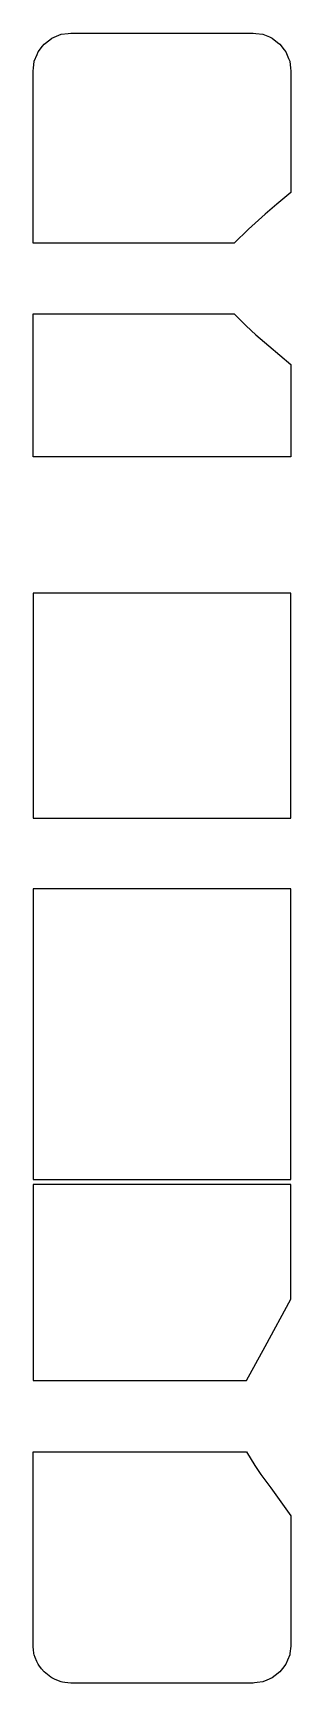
# Model space of a CAD drawing. Header units: metres. Extents: x 2.4 to 16, y -16 to 71.
import ezdxf

# ---------------------------------------------------------------- set-up
doc = ezdxf.new("R2010")
doc.units = ezdxf.units.M

msp = doc.modelspace()

# ---------------------------------------------------------------- linework, layer by layer
for p, q in [((2.986, 70.414), (3.29, 70.647)), ((3.29, 70.647), (3.4, 70.732)), ((3.4, 70.732), (3.754, 70.879)), ((3.754, 70.879), (3.882, 70.932)), ((3.882, 70.932), (4.262, 70.982)), ((4.262, 70.982), (4.4, 71)), ((4.4, 71), (5.546, 71)), ((5.546, 71), (13.867, 71)), ((13.867, 71), (14, 71)), ((14, 71), (14.149, 70.98)), ((14.149, 70.98), (14.518, 70.932)), ((14.518, 70.932), (14.861, 70.79)), ((14.861, 70.79), (15, 70.732)), ((15, 70.732), (15.295, 70.506)), ((15.295, 70.506), (15.414, 70.414)), ((2.468, 69.518), (2.615, 69.871)), ((2.615, 69.871), (2.668, 70)), ((2.668, 70), (2.901, 70.304)), ((2.901, 70.304), (2.986, 70.414)), ((15.414, 70.414), (15.641, 70.119)), ((15.641, 70.119), (15.732, 70)), ((15.732, 70), (15.874, 69.656)), ((15.874, 69.656), (15.932, 69.518)), ((2.4, 69), (2.418, 69.138)), ((2.4, 60.464), (2.4, 69)), ((2.418, 69.138), (2.468, 69.518)), ((15.932, 69.518), (15.98, 69.149)), ((15.98, 69.149), (16, 69)), ((16, 69), (16, 64.981)), ((16, 64.981), (16, 64.501)), ((16, 64.501), (16, 63.355)), ((16, 63.355), (16, 62.583)), ((16, 63.355), (16, 63.355)), ((15.257, 61.977), (14.64, 61.451)), ((16, 62.583), (15.257, 61.977)), ((14.64, 61.451), (13.756, 60.663)), ((2.4, 59.912), (2.4, 60.464)), ((13.756, 60.663), (13, 59.912)), ((4.871, 59.912), (2.4, 59.912)), ((13, 59.912), (4.871, 59.912)), ((2.4, 55.697), (2.4, 56.192)), ((2.4, 56.192), (10.529, 56.192)), ((2.4, 49.456), (2.4, 55.697)), ((10.529, 56.192), (13, 56.192)), ((13, 56.192), (13.644, 55.553)), ((13.644, 55.553), (14.148, 55.082)), ((14.148, 55.082), (14.829, 54.506)), ((14.829, 54.506), (16, 53.519)), ((16, 53.519), (16, 51.134)), ((16, 51.134), (16, 50.499)), ((16, 51.134), (16, 51.134)), ((16, 50.499), (16, 48.649)), ((2.4, 49.236), (2.4, 49.456)), ((2.4, 48.649), (2.4, 49.236)), ((4.704, 48.649), (2.4, 48.649)), ((16, 48.649), (4.704, 48.649)), ((13.696, 41.456), (2.4, 41.456)), ((2.4, 41.456), (2.4, 40.804)), ((16, 41.456), (13.696, 41.456)), ((16, 39.989), (16, 41.456)), ((2.4, 40.804), (2.4, 39.989)), ((2.4, 39.989), (2.4, 36.712)), ((16, 34.528), (16, 39.989)), ((2.4, 36.712), (2.4, 34.528)), ((2.4, 34.528), (2.4, 32.286)), ((16, 29.597), (16, 34.528)), ((2.4, 32.286), (2.4, 29.597)), ((2.4, 29.597), (10.144, 29.597)), ((10.144, 29.597), (16, 29.597)), ((16, 29.597), (16, 29.597)), ((8.256, 25.868), (2.4, 25.868)), ((2.4, 25.868), (2.4, 23.676)), ((16, 25.868), (8.256, 25.868)), ((16, 20.936), (16, 25.868)), ((2.4, 23.676), (2.4, 20.936)), ((2.4, 20.936), (2.4, 19.738)), ((16, 18.939), (16, 20.936)), ((2.4, 19.738), (2.4, 18.939)), ((2.4, 18.939), (2.4, 15.123)), ((16, 10.544), (16, 18.939)), ((16, 18.939), (16, 18.939)), ((2.4, 15.123), (2.4, 10.544)), ((2.4, 10.544), (15.584, 10.544)), ((15.584, 10.544), (16, 10.544)), ((2.816, 10.279), (2.4, 10.279)), ((2.4, 10.279), (2.4, 6.501)), ((16, 10.279), (2.816, 10.279)), ((16, 10.212), (16, 10.279)), ((16, 4.232), (16, 10.212)), ((16, 10.212), (16, 10.212)), ((2.4, 6.501), (2.4, 2.73)), ((14.641, 1.745), (16, 4.232)), ((2.4, 2.73), (2.4, -0.056)), ((13.656, -0.056), (14.641, 1.745)), ((2.4, -0.056), (12.776, -0.056)), ((12.776, -0.056), (13.656, -0.056)), ((2.4, -3.956), (2.4, -3.81)), ((2.4, -3.81), (11.15, -3.81)), ((2.4, -13.963), (2.4, -3.956)), ((11.15, -3.81), (13.656, -3.81)), ((13.656, -3.81), (14.102, -4.532)), ((14.102, -4.532), (14.414, -5.001)), ((14.414, -5.001), (14.931, -5.718)), ((14.931, -5.718), (16, -7.185)), ((16, -7.185), (16, -7.897)), ((16, -7.897), (16, -14)), ((16, -7.897), (16, -7.897)), ((2.4, -14), (2.4, -13.963)), ((2.402, -14.035), (2.4, -14)), ((2.415, -14.113), (2.402, -14.035)), ((2.43, -14.226), (2.415, -14.113)), ((2.452, -14.447), (2.43, -14.226)), ((2.468, -14.518), (2.452, -14.447)), ((2.516, -14.657), (2.468, -14.518)), ((2.603, -14.868), (2.516, -14.657)), ((15.932, -14.518), (15.816, -14.798)), ((15.944, -14.452), (15.932, -14.518)), ((15.997, -14.055), (15.944, -14.452)), ((16, -14), (15.997, -14.055)), ((2.668, -15), (2.603, -14.868)), ((2.708, -15.064), (2.668, -15)), ((2.847, -15.245), (2.708, -15.064)), ((2.986, -15.414), (2.847, -15.245)), ((3.158, -15.555), (2.986, -15.414)), ((3.339, -15.694), (3.158, -15.555)), ((15.174, -15.599), (14.999, -15.732)), ((15.414, -15.414), (15.174, -15.599)), ((15.548, -15.24), (15.414, -15.414)), ((15.732, -15), (15.548, -15.24)), ((15.816, -14.798), (15.732, -15)), ((3.4, -15.732), (3.339, -15.694)), ((3.534, -15.798), (3.4, -15.732)), ((3.744, -15.885), (3.534, -15.798)), ((3.882, -15.932), (3.744, -15.885)), ((3.955, -15.949), (3.882, -15.932)), ((4.072, -15.968), (3.955, -15.949)), ((4.4, -16), (4.072, -15.968)), ((6.414, -16), (4.4, -16)), ((14, -16), (6.414, -16)), ((14.071, -15.994), (14, -16)), ((14.217, -15.971), (14.071, -15.994)), ((14.518, -15.932), (14.217, -15.971)), ((14.72, -15.848), (14.518, -15.932)), ((14.999, -15.732), (14.72, -15.848))]:
    msp.add_line(p, q)

doc.saveas('drawing.dxf')
